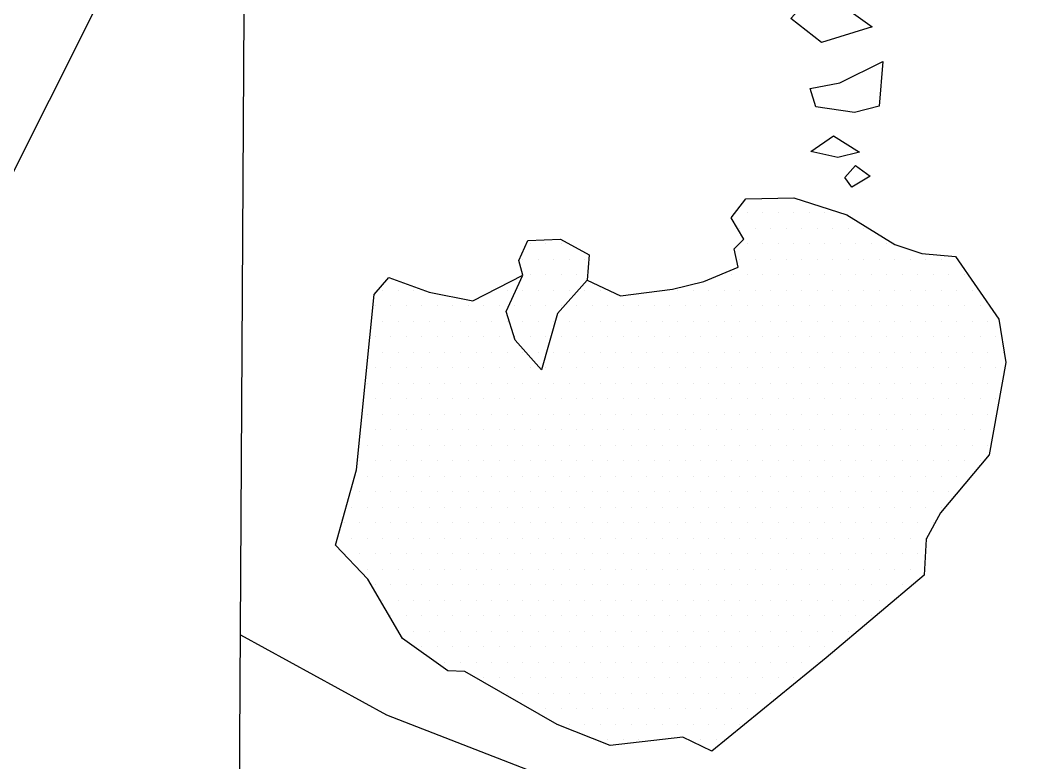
# Model space of a CAD drawing. Header units: metres. Extents: x -12.33 to -9.56, y -16.5 to -11.84.
# Drawn here: x -10.868 to -10.06, y -14.306 to -13.707 of the extents above; entities that cross this region are included whole.
import ezdxf

# ---------------------------------------------------------------- set-up
doc = ezdxf.new("R2010")
doc.units = ezdxf.units.M
doc.header["$LTSCALE"] = 25
doc.header["$MEASUREMENT"] = 0
doc.linetypes.add('STRICHPUNKTX2', pattern=[2, 1, -0.5, 0, -0.5])
doc.layers.get('0').update_dxf_attribs({"linetype": 'CONTINUOUS'})
for name, color, linetype in [('BEFUND', 1, 'CONTINUOUS'), ('GRABUNGSGRENZE', 3, 'STRICHPUNKTX2'), ('STEINE', 4, 'CONTINUOUS'), ('STEINESCHRAFF', 4, 'CONTINUOUS')]:
    doc.layers.add(name, color=color, linetype=linetype)

# ---------------------------------------------------------------- blocks, each defined once
blk = doc.blocks.new('*X13')
at = {"color": 0}
for p, q in [((-1028.125, -1386.25), (-1028.125, -1386.25)), ((-1026.875, -1386.25), (-1026.875, -1386.25)), ((-1025.625, -1386.25), (-1025.625, -1386.25)), ((-1024.375, -1386.25), (-1024.375, -1386.25)), ((-1023.125, -1386.25), (-1023.125, -1386.25)), ((-1021.875, -1386.25), (-1021.875, -1386.25)), ((-1020.625, -1386.25), (-1020.625, -1386.25)), ((-1028.75, -1387.5), (-1028.75, -1387.5)), ((-1027.5, -1387.5), (-1027.5, -1387.5)), ((-1026.25, -1387.5), (-1026.25, -1387.5)), ((-1025, -1387.5), (-1025, -1387.5)), ((-1023.75, -1387.5), (-1023.75, -1387.5)), ((-1022.5, -1387.5), (-1022.5, -1387.5)), ((-1021.25, -1387.5), (-1021.25, -1387.5)), ((-1020, -1387.5), (-1020, -1387.5)), ((-1018.75, -1387.5), (-1018.75, -1387.5)), ((-1045.625, -1388.75), (-1045.625, -1388.75)), ((-1044.375, -1388.75), (-1044.375, -1388.75)), ((-1043.125, -1388.75), (-1043.125, -1388.75)), ((-1028.125, -1388.75), (-1028.125, -1388.75)), ((-1026.875, -1388.75), (-1026.875, -1388.75)), ((-1025.625, -1388.75), (-1025.625, -1388.75)), ((-1024.375, -1388.75), (-1024.375, -1388.75)), ((-1023.125, -1388.75), (-1023.125, -1388.75)), ((-1021.875, -1388.75), (-1021.875, -1388.75)), ((-1020.625, -1388.75), (-1020.625, -1388.75)), ((-1019.375, -1388.75), (-1019.375, -1388.75)), ((-1018.125, -1388.75), (-1018.125, -1388.75)), ((-1016.875, -1388.75), (-1016.875, -1388.75)), ((-1046.25, -1390), (-1046.25, -1390)), ((-1045, -1390), (-1045, -1390)), ((-1043.75, -1390), (-1043.75, -1390)), ((-1042.5, -1390), (-1042.5, -1390)), ((-1041.25, -1390), (-1041.25, -1390)), ((-1028.75, -1390), (-1028.75, -1390)), ((-1027.5, -1390), (-1027.5, -1390)), ((-1026.25, -1390), (-1026.25, -1390)), ((-1025, -1390), (-1025, -1390)), ((-1023.75, -1390), (-1023.75, -1390)), ((-1022.5, -1390), (-1022.5, -1390)), ((-1021.25, -1390), (-1021.25, -1390)), ((-1020, -1390), (-1020, -1390)), ((-1018.75, -1390), (-1018.75, -1390)), ((-1017.5, -1390), (-1017.5, -1390)), ((-1016.25, -1390), (-1016.25, -1390)), ((-1015, -1390), (-1015, -1390)), ((-1013.75, -1390), (-1013.75, -1390)), ((-1012.5, -1390), (-1012.5, -1390)), ((-1011.25, -1390), (-1011.25, -1390)), ((-1045.625, -1391.25), (-1045.625, -1391.25)), ((-1044.375, -1391.25), (-1044.375, -1391.25)), ((-1043.125, -1391.25), (-1043.125, -1391.25)), ((-1041.875, -1391.25), (-1041.875, -1391.25)), ((-1029.375, -1391.25), (-1029.375, -1391.25)), ((-1028.125, -1391.25), (-1028.125, -1391.25)), ((-1026.875, -1391.25), (-1026.875, -1391.25)), ((-1025.625, -1391.25), (-1025.625, -1391.25)), ((-1024.375, -1391.25), (-1024.375, -1391.25)), ((-1023.125, -1391.25), (-1023.125, -1391.25)), ((-1021.875, -1391.25), (-1021.875, -1391.25)), ((-1020.625, -1391.25), (-1020.625, -1391.25)), ((-1019.375, -1391.25), (-1019.375, -1391.25)), ((-1018.125, -1391.25), (-1018.125, -1391.25)), ((-1016.875, -1391.25), (-1016.875, -1391.25)), ((-1015.625, -1391.25), (-1015.625, -1391.25)), ((-1014.375, -1391.25), (-1014.375, -1391.25)), ((-1013.125, -1391.25), (-1013.125, -1391.25)), ((-1011.875, -1391.25), (-1011.875, -1391.25)), ((-1010.625, -1391.25), (-1010.625, -1391.25)), ((-1057.5, -1392.5), (-1057.5, -1392.5)), ((-1056.25, -1392.5), (-1056.25, -1392.5)), ((-1055, -1392.5), (-1055, -1392.5)), ((-1047.5, -1392.5), (-1047.5, -1392.5)), ((-1046.25, -1392.5), (-1046.25, -1392.5)), ((-1045, -1392.5), (-1045, -1392.5)), ((-1043.75, -1392.5), (-1043.75, -1392.5)), ((-1042.5, -1392.5), (-1042.5, -1392.5)), ((-1041.25, -1392.5), (-1041.25, -1392.5)), ((-1040, -1392.5), (-1040, -1392.5)), ((-1033.75, -1392.5), (-1033.75, -1392.5)), ((-1032.5, -1392.5), (-1032.5, -1392.5)), ((-1031.25, -1392.5), (-1031.25, -1392.5)), ((-1030, -1392.5), (-1030, -1392.5)), ((-1028.75, -1392.5), (-1028.75, -1392.5)), ((-1027.5, -1392.5), (-1027.5, -1392.5)), ((-1026.25, -1392.5), (-1026.25, -1392.5)), ((-1025, -1392.5), (-1025, -1392.5)), ((-1023.75, -1392.5), (-1023.75, -1392.5)), ((-1022.5, -1392.5), (-1022.5, -1392.5)), ((-1021.25, -1392.5), (-1021.25, -1392.5)), ((-1020, -1392.5), (-1020, -1392.5)), ((-1018.75, -1392.5), (-1018.75, -1392.5)), ((-1017.5, -1392.5), (-1017.5, -1392.5)), ((-1016.25, -1392.5), (-1016.25, -1392.5)), ((-1015, -1392.5), (-1015, -1392.5)), ((-1013.75, -1392.5), (-1013.75, -1392.5)), ((-1012.5, -1392.5), (-1012.5, -1392.5)), ((-1011.25, -1392.5), (-1011.25, -1392.5)), ((-1010, -1392.5), (-1010, -1392.5)), ((-1058.125, -1393.75), (-1058.125, -1393.75)), ((-1056.875, -1393.75), (-1056.875, -1393.75)), ((-1055.625, -1393.75), (-1055.625, -1393.75)), ((-1054.375, -1393.75), (-1054.375, -1393.75)), ((-1053.125, -1393.75), (-1053.125, -1393.75)), ((-1051.875, -1393.75), (-1051.875, -1393.75)), ((-1050.625, -1393.75), (-1050.625, -1393.75)), ((-1049.375, -1393.75), (-1049.375, -1393.75)), ((-1048.125, -1393.75), (-1048.125, -1393.75)), ((-1046.875, -1393.75), (-1046.875, -1393.75)), ((-1045.625, -1393.75), (-1045.625, -1393.75)), ((-1044.375, -1393.75), (-1044.375, -1393.75)), ((-1043.125, -1393.75), (-1043.125, -1393.75)), ((-1041.875, -1393.75), (-1041.875, -1393.75)), ((-1040.625, -1393.75), (-1040.625, -1393.75)), ((-1039.375, -1393.75), (-1039.375, -1393.75)), ((-1038.125, -1393.75), (-1038.125, -1393.75)), ((-1036.875, -1393.75), (-1036.875, -1393.75)), ((-1035.625, -1393.75), (-1035.625, -1393.75)), ((-1034.375, -1393.75), (-1034.375, -1393.75)), ((-1033.125, -1393.75), (-1033.125, -1393.75)), ((-1031.875, -1393.75), (-1031.875, -1393.75)), ((-1030.625, -1393.75), (-1030.625, -1393.75)), ((-1029.375, -1393.75), (-1029.375, -1393.75)), ((-1028.125, -1393.75), (-1028.125, -1393.75)), ((-1026.875, -1393.75), (-1026.875, -1393.75)), ((-1025.625, -1393.75), (-1025.625, -1393.75)), ((-1024.375, -1393.75), (-1024.375, -1393.75)), ((-1023.125, -1393.75), (-1023.125, -1393.75)), ((-1021.875, -1393.75), (-1021.875, -1393.75)), ((-1020.625, -1393.75), (-1020.625, -1393.75)), ((-1019.375, -1393.75), (-1019.375, -1393.75)), ((-1018.125, -1393.75), (-1018.125, -1393.75)), ((-1016.875, -1393.75), (-1016.875, -1393.75)), ((-1015.625, -1393.75), (-1015.625, -1393.75)), ((-1014.375, -1393.75), (-1014.375, -1393.75)), ((-1013.125, -1393.75), (-1013.125, -1393.75)), ((-1011.875, -1393.75), (-1011.875, -1393.75)), ((-1010.625, -1393.75), (-1010.625, -1393.75)), ((-1009.375, -1393.75), (-1009.375, -1393.75)), ((-1057.5, -1395), (-1057.5, -1395)), ((-1056.25, -1395), (-1056.25, -1395)), ((-1055, -1395), (-1055, -1395)), ((-1053.75, -1395), (-1053.75, -1395)), ((-1052.5, -1395), (-1052.5, -1395)), ((-1051.25, -1395), (-1051.25, -1395)), ((-1050, -1395), (-1050, -1395)), ((-1048.75, -1395), (-1048.75, -1395)), ((-1047.5, -1395), (-1047.5, -1395)), ((-1046.25, -1395), (-1046.25, -1395)), ((-1045, -1395), (-1045, -1395)), ((-1043.75, -1395), (-1043.75, -1395)), ((-1042.5, -1395), (-1042.5, -1395)), ((-1041.25, -1395), (-1041.25, -1395)), ((-1040, -1395), (-1040, -1395)), ((-1038.75, -1395), (-1038.75, -1395)), ((-1037.5, -1395), (-1037.5, -1395)), ((-1036.25, -1395), (-1036.25, -1395)), ((-1035, -1395), (-1035, -1395)), ((-1033.75, -1395), (-1033.75, -1395)), ((-1032.5, -1395), (-1032.5, -1395)), ((-1031.25, -1395), (-1031.25, -1395)), ((-1030, -1395), (-1030, -1395)), ((-1028.75, -1395), (-1028.75, -1395)), ((-1027.5, -1395), (-1027.5, -1395)), ((-1026.25, -1395), (-1026.25, -1395)), ((-1025, -1395), (-1025, -1395)), ((-1023.75, -1395), (-1023.75, -1395)), ((-1022.5, -1395), (-1022.5, -1395)), ((-1021.25, -1395), (-1021.25, -1395)), ((-1020, -1395), (-1020, -1395)), ((-1018.75, -1395), (-1018.75, -1395)), ((-1017.5, -1395), (-1017.5, -1395)), ((-1016.25, -1395), (-1016.25, -1395)), ((-1015, -1395), (-1015, -1395)), ((-1013.75, -1395), (-1013.75, -1395)), ((-1012.5, -1395), (-1012.5, -1395)), ((-1011.25, -1395), (-1011.25, -1395)), ((-1010, -1395), (-1010, -1395)), ((-1008.75, -1395), (-1008.75, -1395)), ((-1058.125, -1396.25), (-1058.125, -1396.25)), ((-1056.875, -1396.25), (-1056.875, -1396.25)), ((-1055.625, -1396.25), (-1055.625, -1396.25)), ((-1054.375, -1396.25), (-1054.375, -1396.25)), ((-1053.125, -1396.25), (-1053.125, -1396.25)), ((-1051.875, -1396.25), (-1051.875, -1396.25)), ((-1050.625, -1396.25), (-1050.625, -1396.25)), ((-1049.375, -1396.25), (-1049.375, -1396.25)), ((-1048.125, -1396.25), (-1048.125, -1396.25)), ((-1046.875, -1396.25), (-1046.875, -1396.25)), ((-1045.625, -1396.25), (-1045.625, -1396.25)), ((-1044.375, -1396.25), (-1044.375, -1396.25)), ((-1043.125, -1396.25), (-1043.125, -1396.25)), ((-1041.875, -1396.25), (-1041.875, -1396.25)), ((-1040.625, -1396.25), (-1040.625, -1396.25)), ((-1039.375, -1396.25), (-1039.375, -1396.25)), ((-1038.125, -1396.25), (-1038.125, -1396.25)), ((-1036.875, -1396.25), (-1036.875, -1396.25)), ((-1035.625, -1396.25), (-1035.625, -1396.25)), ((-1034.375, -1396.25), (-1034.375, -1396.25)), ((-1033.125, -1396.25), (-1033.125, -1396.25)), ((-1031.875, -1396.25), (-1031.875, -1396.25)), ((-1030.625, -1396.25), (-1030.625, -1396.25)), ((-1029.375, -1396.25), (-1029.375, -1396.25)), ((-1028.125, -1396.25), (-1028.125, -1396.25)), ((-1026.875, -1396.25), (-1026.875, -1396.25)), ((-1025.625, -1396.25), (-1025.625, -1396.25)), ((-1024.375, -1396.25), (-1024.375, -1396.25)), ((-1023.125, -1396.25), (-1023.125, -1396.25)), ((-1021.875, -1396.25), (-1021.875, -1396.25)), ((-1020.625, -1396.25), (-1020.625, -1396.25)), ((-1019.375, -1396.25), (-1019.375, -1396.25)), ((-1018.125, -1396.25), (-1018.125, -1396.25)), ((-1016.875, -1396.25), (-1016.875, -1396.25)), ((-1015.625, -1396.25), (-1015.625, -1396.25)), ((-1014.375, -1396.25), (-1014.375, -1396.25)), ((-1013.125, -1396.25), (-1013.125, -1396.25)), ((-1011.875, -1396.25), (-1011.875, -1396.25)), ((-1010.625, -1396.25), (-1010.625, -1396.25)), ((-1009.375, -1396.25), (-1009.375, -1396.25)), ((-1008.125, -1396.25), (-1008.125, -1396.25)), ((-1057.5, -1397.5), (-1057.5, -1397.5)), ((-1056.25, -1397.5), (-1056.25, -1397.5)), ((-1055, -1397.5), (-1055, -1397.5)), ((-1053.75, -1397.5), (-1053.75, -1397.5)), ((-1052.5, -1397.5), (-1052.5, -1397.5)), ((-1051.25, -1397.5), (-1051.25, -1397.5)), ((-1050, -1397.5), (-1050, -1397.5)), ((-1048.75, -1397.5), (-1048.75, -1397.5)), ((-1047.5, -1397.5), (-1047.5, -1397.5)), ((-1046.25, -1397.5), (-1046.25, -1397.5)), ((-1045, -1397.5), (-1045, -1397.5)), ((-1043.75, -1397.5), (-1043.75, -1397.5)), ((-1042.5, -1397.5), (-1042.5, -1397.5)), ((-1041.25, -1397.5), (-1041.25, -1397.5)), ((-1040, -1397.5), (-1040, -1397.5)), ((-1038.75, -1397.5), (-1038.75, -1397.5)), ((-1037.5, -1397.5), (-1037.5, -1397.5)), ((-1036.25, -1397.5), (-1036.25, -1397.5)), ((-1035, -1397.5), (-1035, -1397.5)), ((-1033.75, -1397.5), (-1033.75, -1397.5)), ((-1032.5, -1397.5), (-1032.5, -1397.5)), ((-1031.25, -1397.5), (-1031.25, -1397.5)), ((-1030, -1397.5), (-1030, -1397.5)), ((-1028.75, -1397.5), (-1028.75, -1397.5)), ((-1027.5, -1397.5), (-1027.5, -1397.5)), ((-1026.25, -1397.5), (-1026.25, -1397.5)), ((-1025, -1397.5), (-1025, -1397.5)), ((-1023.75, -1397.5), (-1023.75, -1397.5)), ((-1022.5, -1397.5), (-1022.5, -1397.5)), ((-1021.25, -1397.5), (-1021.25, -1397.5)), ((-1020, -1397.5), (-1020, -1397.5)), ((-1018.75, -1397.5), (-1018.75, -1397.5)), ((-1017.5, -1397.5), (-1017.5, -1397.5)), ((-1016.25, -1397.5), (-1016.25, -1397.5)), ((-1015, -1397.5), (-1015, -1397.5)), ((-1013.75, -1397.5), (-1013.75, -1397.5)), ((-1012.5, -1397.5), (-1012.5, -1397.5)), ((-1011.25, -1397.5), (-1011.25, -1397.5)), ((-1010, -1397.5), (-1010, -1397.5)), ((-1008.75, -1397.5), (-1008.75, -1397.5)), ((-1007.5, -1397.5), (-1007.5, -1397.5)), ((-1058.125, -1398.75), (-1058.125, -1398.75)), ((-1056.875, -1398.75), (-1056.875, -1398.75)), ((-1055.625, -1398.75), (-1055.625, -1398.75)), ((-1054.375, -1398.75), (-1054.375, -1398.75)), ((-1053.125, -1398.75), (-1053.125, -1398.75)), ((-1051.875, -1398.75), (-1051.875, -1398.75)), ((-1050.625, -1398.75), (-1050.625, -1398.75)), ((-1049.375, -1398.75), (-1049.375, -1398.75)), ((-1048.125, -1398.75), (-1048.125, -1398.75)), ((-1046.875, -1398.75), (-1046.875, -1398.75)), ((-1045.625, -1398.75), (-1045.625, -1398.75)), ((-1044.375, -1398.75), (-1044.375, -1398.75)), ((-1043.125, -1398.75), (-1043.125, -1398.75)), ((-1041.875, -1398.75), (-1041.875, -1398.75)), ((-1040.625, -1398.75), (-1040.625, -1398.75)), ((-1039.375, -1398.75), (-1039.375, -1398.75)), ((-1038.125, -1398.75), (-1038.125, -1398.75)), ((-1036.875, -1398.75), (-1036.875, -1398.75)), ((-1035.625, -1398.75), (-1035.625, -1398.75)), ((-1034.375, -1398.75), (-1034.375, -1398.75)), ((-1033.125, -1398.75), (-1033.125, -1398.75)), ((-1031.875, -1398.75), (-1031.875, -1398.75)), ((-1030.625, -1398.75), (-1030.625, -1398.75)), ((-1029.375, -1398.75), (-1029.375, -1398.75)), ((-1028.125, -1398.75), (-1028.125, -1398.75)), ((-1026.875, -1398.75), (-1026.875, -1398.75)), ((-1025.625, -1398.75), (-1025.625, -1398.75)), ((-1024.375, -1398.75), (-1024.375, -1398.75)), ((-1023.125, -1398.75), (-1023.125, -1398.75)), ((-1021.875, -1398.75), (-1021.875, -1398.75)), ((-1020.625, -1398.75), (-1020.625, -1398.75)), ((-1019.375, -1398.75), (-1019.375, -1398.75)), ((-1018.125, -1398.75), (-1018.125, -1398.75)), ((-1016.875, -1398.75), (-1016.875, -1398.75)), ((-1015.625, -1398.75), (-1015.625, -1398.75)), ((-1014.375, -1398.75), (-1014.375, -1398.75)), ((-1013.125, -1398.75), (-1013.125, -1398.75)), ((-1011.875, -1398.75), (-1011.875, -1398.75)), ((-1010.625, -1398.75), (-1010.625, -1398.75)), ((-1009.375, -1398.75), (-1009.375, -1398.75)), ((-1008.125, -1398.75), (-1008.125, -1398.75)), ((-1058.75, -1400), (-1058.75, -1400)), ((-1057.5, -1400), (-1057.5, -1400)), ((-1056.25, -1400), (-1056.25, -1400)), ((-1055, -1400), (-1055, -1400)), ((-1053.75, -1400), (-1053.75, -1400)), ((-1052.5, -1400), (-1052.5, -1400)), ((-1051.25, -1400), (-1051.25, -1400)), ((-1050, -1400), (-1050, -1400)), ((-1048.75, -1400), (-1048.75, -1400)), ((-1047.5, -1400), (-1047.5, -1400)), ((-1046.25, -1400), (-1046.25, -1400)), ((-1045, -1400), (-1045, -1400)), ((-1043.75, -1400), (-1043.75, -1400)), ((-1042.5, -1400), (-1042.5, -1400)), ((-1041.25, -1400), (-1041.25, -1400)), ((-1040, -1400), (-1040, -1400)), ((-1038.75, -1400), (-1038.75, -1400)), ((-1037.5, -1400), (-1037.5, -1400)), ((-1036.25, -1400), (-1036.25, -1400)), ((-1035, -1400), (-1035, -1400)), ((-1033.75, -1400), (-1033.75, -1400)), ((-1032.5, -1400), (-1032.5, -1400)), ((-1031.25, -1400), (-1031.25, -1400)), ((-1030, -1400), (-1030, -1400)), ((-1028.75, -1400), (-1028.75, -1400)), ((-1027.5, -1400), (-1027.5, -1400)), ((-1026.25, -1400), (-1026.25, -1400)), ((-1025, -1400), (-1025, -1400)), ((-1023.75, -1400), (-1023.75, -1400)), ((-1022.5, -1400), (-1022.5, -1400)), ((-1021.25, -1400), (-1021.25, -1400)), ((-1020, -1400), (-1020, -1400)), ((-1018.75, -1400), (-1018.75, -1400)), ((-1017.5, -1400), (-1017.5, -1400)), ((-1016.25, -1400), (-1016.25, -1400)), ((-1015, -1400), (-1015, -1400)), ((-1013.75, -1400), (-1013.75, -1400)), ((-1012.5, -1400), (-1012.5, -1400)), ((-1011.25, -1400), (-1011.25, -1400)), ((-1010, -1400), (-1010, -1400)), ((-1008.75, -1400), (-1008.75, -1400)), ((-1058.125, -1401.25), (-1058.125, -1401.25)), ((-1056.875, -1401.25), (-1056.875, -1401.25)), ((-1055.625, -1401.25), (-1055.625, -1401.25)), ((-1054.375, -1401.25), (-1054.375, -1401.25)), ((-1053.125, -1401.25), (-1053.125, -1401.25)), ((-1051.875, -1401.25), (-1051.875, -1401.25)), ((-1050.625, -1401.25), (-1050.625, -1401.25)), ((-1049.375, -1401.25), (-1049.375, -1401.25)), ((-1048.125, -1401.25), (-1048.125, -1401.25)), ((-1046.875, -1401.25), (-1046.875, -1401.25)), ((-1045.625, -1401.25), (-1045.625, -1401.25)), ((-1044.375, -1401.25), (-1044.375, -1401.25)), ((-1043.125, -1401.25), (-1043.125, -1401.25)), ((-1041.875, -1401.25), (-1041.875, -1401.25)), ((-1040.625, -1401.25), (-1040.625, -1401.25)), ((-1039.375, -1401.25), (-1039.375, -1401.25)), ((-1038.125, -1401.25), (-1038.125, -1401.25)), ((-1036.875, -1401.25), (-1036.875, -1401.25)), ((-1035.625, -1401.25), (-1035.625, -1401.25)), ((-1034.375, -1401.25), (-1034.375, -1401.25)), ((-1033.125, -1401.25), (-1033.125, -1401.25)), ((-1031.875, -1401.25), (-1031.875, -1401.25)), ((-1030.625, -1401.25), (-1030.625, -1401.25)), ((-1029.375, -1401.25), (-1029.375, -1401.25)), ((-1028.125, -1401.25), (-1028.125, -1401.25)), ((-1026.875, -1401.25), (-1026.875, -1401.25)), ((-1025.625, -1401.25), (-1025.625, -1401.25)), ((-1024.375, -1401.25), (-1024.375, -1401.25)), ((-1023.125, -1401.25), (-1023.125, -1401.25)), ((-1021.875, -1401.25), (-1021.875, -1401.25)), ((-1020.625, -1401.25), (-1020.625, -1401.25)), ((-1019.375, -1401.25), (-1019.375, -1401.25)), ((-1018.125, -1401.25), (-1018.125, -1401.25)), ((-1016.875, -1401.25), (-1016.875, -1401.25)), ((-1015.625, -1401.25), (-1015.625, -1401.25)), ((-1014.375, -1401.25), (-1014.375, -1401.25)), ((-1013.125, -1401.25), (-1013.125, -1401.25)), ((-1011.875, -1401.25), (-1011.875, -1401.25)), ((-1010.625, -1401.25), (-1010.625, -1401.25)), ((-1009.375, -1401.25), (-1009.375, -1401.25)), ((-1008.125, -1401.25), (-1008.125, -1401.25)), ((-1058.75, -1402.5), (-1058.75, -1402.5)), ((-1057.5, -1402.5), (-1057.5, -1402.5)), ((-1056.25, -1402.5), (-1056.25, -1402.5)), ((-1055, -1402.5), (-1055, -1402.5)), ((-1053.75, -1402.5), (-1053.75, -1402.5)), ((-1052.5, -1402.5), (-1052.5, -1402.5)), ((-1051.25, -1402.5), (-1051.25, -1402.5)), ((-1050, -1402.5), (-1050, -1402.5)), ((-1048.75, -1402.5), (-1048.75, -1402.5)), ((-1047.5, -1402.5), (-1047.5, -1402.5)), ((-1046.25, -1402.5), (-1046.25, -1402.5)), ((-1045, -1402.5), (-1045, -1402.5)), ((-1043.75, -1402.5), (-1043.75, -1402.5)), ((-1042.5, -1402.5), (-1042.5, -1402.5)), ((-1041.25, -1402.5), (-1041.25, -1402.5)), ((-1040, -1402.5), (-1040, -1402.5)), ((-1038.75, -1402.5), (-1038.75, -1402.5)), ((-1037.5, -1402.5), (-1037.5, -1402.5)), ((-1036.25, -1402.5), (-1036.25, -1402.5)), ((-1035, -1402.5), (-1035, -1402.5)), ((-1033.75, -1402.5), (-1033.75, -1402.5)), ((-1032.5, -1402.5), (-1032.5, -1402.5)), ((-1031.25, -1402.5), (-1031.25, -1402.5)), ((-1030, -1402.5), (-1030, -1402.5)), ((-1028.75, -1402.5), (-1028.75, -1402.5)), ((-1027.5, -1402.5), (-1027.5, -1402.5)), ((-1026.25, -1402.5), (-1026.25, -1402.5)), ((-1025, -1402.5), (-1025, -1402.5)), ((-1023.75, -1402.5), (-1023.75, -1402.5)), ((-1022.5, -1402.5), (-1022.5, -1402.5)), ((-1021.25, -1402.5), (-1021.25, -1402.5)), ((-1020, -1402.5), (-1020, -1402.5)), ((-1018.75, -1402.5), (-1018.75, -1402.5)), ((-1017.5, -1402.5), (-1017.5, -1402.5)), ((-1016.25, -1402.5), (-1016.25, -1402.5)), ((-1015, -1402.5), (-1015, -1402.5)), ((-1013.75, -1402.5), (-1013.75, -1402.5)), ((-1012.5, -1402.5), (-1012.5, -1402.5)), ((-1011.25, -1402.5), (-1011.25, -1402.5)), ((-1010, -1402.5), (-1010, -1402.5)), ((-1008.75, -1402.5), (-1008.75, -1402.5)), ((-1058.125, -1403.75), (-1058.125, -1403.75)), ((-1056.875, -1403.75), (-1056.875, -1403.75)), ((-1055.625, -1403.75), (-1055.625, -1403.75)), ((-1054.375, -1403.75), (-1054.375, -1403.75)), ((-1053.125, -1403.75), (-1053.125, -1403.75)), ((-1051.875, -1403.75), (-1051.875, -1403.75)), ((-1050.625, -1403.75), (-1050.625, -1403.75)), ((-1049.375, -1403.75), (-1049.375, -1403.75)), ((-1048.125, -1403.75), (-1048.125, -1403.75)), ((-1046.875, -1403.75), (-1046.875, -1403.75)), ((-1045.625, -1403.75), (-1045.625, -1403.75)), ((-1044.375, -1403.75), (-1044.375, -1403.75)), ((-1043.125, -1403.75), (-1043.125, -1403.75)), ((-1041.875, -1403.75), (-1041.875, -1403.75)), ((-1040.625, -1403.75), (-1040.625, -1403.75)), ((-1039.375, -1403.75), (-1039.375, -1403.75)), ((-1038.125, -1403.75), (-1038.125, -1403.75)), ((-1036.875, -1403.75), (-1036.875, -1403.75)), ((-1035.625, -1403.75), (-1035.625, -1403.75)), ((-1034.375, -1403.75), (-1034.375, -1403.75)), ((-1033.125, -1403.75), (-1033.125, -1403.75)), ((-1031.875, -1403.75), (-1031.875, -1403.75)), ((-1030.625, -1403.75), (-1030.625, -1403.75)), ((-1029.375, -1403.75), (-1029.375, -1403.75)), ((-1028.125, -1403.75), (-1028.125, -1403.75)), ((-1026.875, -1403.75), (-1026.875, -1403.75)), ((-1025.625, -1403.75), (-1025.625, -1403.75)), ((-1024.375, -1403.75), (-1024.375, -1403.75)), ((-1023.125, -1403.75), (-1023.125, -1403.75)), ((-1021.875, -1403.75), (-1021.875, -1403.75)), ((-1020.625, -1403.75), (-1020.625, -1403.75)), ((-1019.375, -1403.75), (-1019.375, -1403.75)), ((-1018.125, -1403.75), (-1018.125, -1403.75)), ((-1016.875, -1403.75), (-1016.875, -1403.75)), ((-1015.625, -1403.75), (-1015.625, -1403.75)), ((-1014.375, -1403.75), (-1014.375, -1403.75)), ((-1013.125, -1403.75), (-1013.125, -1403.75)), ((-1011.875, -1403.75), (-1011.875, -1403.75)), ((-1010.625, -1403.75), (-1010.625, -1403.75)), ((-1009.375, -1403.75), (-1009.375, -1403.75)), ((-1058.75, -1405), (-1058.75, -1405)), ((-1057.5, -1405), (-1057.5, -1405)), ((-1056.25, -1405), (-1056.25, -1405)), ((-1055, -1405), (-1055, -1405)), ((-1053.75, -1405), (-1053.75, -1405)), ((-1052.5, -1405), (-1052.5, -1405)), ((-1051.25, -1405), (-1051.25, -1405)), ((-1050, -1405), (-1050, -1405)), ((-1048.75, -1405), (-1048.75, -1405)), ((-1047.5, -1405), (-1047.5, -1405)), ((-1046.25, -1405), (-1046.25, -1405)), ((-1045, -1405), (-1045, -1405)), ((-1043.75, -1405), (-1043.75, -1405)), ((-1042.5, -1405), (-1042.5, -1405)), ((-1041.25, -1405), (-1041.25, -1405)), ((-1040, -1405), (-1040, -1405)), ((-1038.75, -1405), (-1038.75, -1405)), ((-1037.5, -1405), (-1037.5, -1405)), ((-1036.25, -1405), (-1036.25, -1405)), ((-1035, -1405), (-1035, -1405)), ((-1033.75, -1405), (-1033.75, -1405)), ((-1032.5, -1405), (-1032.5, -1405)), ((-1031.25, -1405), (-1031.25, -1405)), ((-1030, -1405), (-1030, -1405)), ((-1028.75, -1405), (-1028.75, -1405)), ((-1027.5, -1405), (-1027.5, -1405)), ((-1026.25, -1405), (-1026.25, -1405)), ((-1025, -1405), (-1025, -1405)), ((-1023.75, -1405), (-1023.75, -1405)), ((-1022.5, -1405), (-1022.5, -1405)), ((-1021.25, -1405), (-1021.25, -1405)), ((-1020, -1405), (-1020, -1405)), ((-1018.75, -1405), (-1018.75, -1405)), ((-1017.5, -1405), (-1017.5, -1405)), ((-1016.25, -1405), (-1016.25, -1405)), ((-1015, -1405), (-1015, -1405)), ((-1013.75, -1405), (-1013.75, -1405)), ((-1012.5, -1405), (-1012.5, -1405)), ((-1011.25, -1405), (-1011.25, -1405)), ((-1010, -1405), (-1010, -1405)), ((-1008.75, -1405), (-1008.75, -1405)), ((-1059.375, -1406.25), (-1059.375, -1406.25)), ((-1058.125, -1406.25), (-1058.125, -1406.25)), ((-1056.875, -1406.25), (-1056.875, -1406.25)), ((-1055.625, -1406.25), (-1055.625, -1406.25)), ((-1054.375, -1406.25), (-1054.375, -1406.25)), ((-1053.125, -1406.25), (-1053.125, -1406.25)), ((-1051.875, -1406.25), (-1051.875, -1406.25)), ((-1050.625, -1406.25), (-1050.625, -1406.25)), ((-1049.375, -1406.25), (-1049.375, -1406.25)), ((-1048.125, -1406.25), (-1048.125, -1406.25)), ((-1046.875, -1406.25), (-1046.875, -1406.25)), ((-1045.625, -1406.25), (-1045.625, -1406.25)), ((-1044.375, -1406.25), (-1044.375, -1406.25)), ((-1043.125, -1406.25), (-1043.125, -1406.25)), ((-1041.875, -1406.25), (-1041.875, -1406.25)), ((-1040.625, -1406.25), (-1040.625, -1406.25)), ((-1039.375, -1406.25), (-1039.375, -1406.25)), ((-1038.125, -1406.25), (-1038.125, -1406.25)), ((-1036.875, -1406.25), (-1036.875, -1406.25)), ((-1035.625, -1406.25), (-1035.625, -1406.25)), ((-1034.375, -1406.25), (-1034.375, -1406.25)), ((-1033.125, -1406.25), (-1033.125, -1406.25)), ((-1031.875, -1406.25), (-1031.875, -1406.25)), ((-1030.625, -1406.25), (-1030.625, -1406.25)), ((-1029.375, -1406.25), (-1029.375, -1406.25)), ((-1028.125, -1406.25), (-1028.125, -1406.25)), ((-1026.875, -1406.25), (-1026.875, -1406.25)), ((-1025.625, -1406.25), (-1025.625, -1406.25)), ((-1024.375, -1406.25), (-1024.375, -1406.25)), ((-1023.125, -1406.25), (-1023.125, -1406.25)), ((-1021.875, -1406.25), (-1021.875, -1406.25)), ((-1020.625, -1406.25), (-1020.625, -1406.25)), ((-1019.375, -1406.25), (-1019.375, -1406.25)), ((-1018.125, -1406.25), (-1018.125, -1406.25)), ((-1016.875, -1406.25), (-1016.875, -1406.25)), ((-1015.625, -1406.25), (-1015.625, -1406.25)), ((-1014.375, -1406.25), (-1014.375, -1406.25)), ((-1013.125, -1406.25), (-1013.125, -1406.25)), ((-1011.875, -1406.25), (-1011.875, -1406.25)), ((-1010.625, -1406.25), (-1010.625, -1406.25)), ((-1009.375, -1406.25), (-1009.375, -1406.25)), ((-1058.75, -1407.5), (-1058.75, -1407.5)), ((-1057.5, -1407.5), (-1057.5, -1407.5)), ((-1056.25, -1407.5), (-1056.25, -1407.5)), ((-1055, -1407.5), (-1055, -1407.5)), ((-1053.75, -1407.5), (-1053.75, -1407.5)), ((-1052.5, -1407.5), (-1052.5, -1407.5)), ((-1051.25, -1407.5), (-1051.25, -1407.5)), ((-1050, -1407.5), (-1050, -1407.5)), ((-1048.75, -1407.5), (-1048.75, -1407.5)), ((-1047.5, -1407.5), (-1047.5, -1407.5)), ((-1046.25, -1407.5), (-1046.25, -1407.5)), ((-1045, -1407.5), (-1045, -1407.5)), ((-1043.75, -1407.5), (-1043.75, -1407.5)), ((-1042.5, -1407.5), (-1042.5, -1407.5)), ((-1041.25, -1407.5), (-1041.25, -1407.5)), ((-1040, -1407.5), (-1040, -1407.5)), ((-1038.75, -1407.5), (-1038.75, -1407.5)), ((-1037.5, -1407.5), (-1037.5, -1407.5)), ((-1036.25, -1407.5), (-1036.25, -1407.5)), ((-1035, -1407.5), (-1035, -1407.5)), ((-1033.75, -1407.5), (-1033.75, -1407.5)), ((-1032.5, -1407.5), (-1032.5, -1407.5)), ((-1031.25, -1407.5), (-1031.25, -1407.5)), ((-1030, -1407.5), (-1030, -1407.5)), ((-1028.75, -1407.5), (-1028.75, -1407.5)), ((-1027.5, -1407.5), (-1027.5, -1407.5)), ((-1026.25, -1407.5), (-1026.25, -1407.5)), ((-1025, -1407.5), (-1025, -1407.5)), ((-1023.75, -1407.5), (-1023.75, -1407.5)), ((-1022.5, -1407.5), (-1022.5, -1407.5)), ((-1021.25, -1407.5), (-1021.25, -1407.5)), ((-1020, -1407.5), (-1020, -1407.5)), ((-1018.75, -1407.5), (-1018.75, -1407.5)), ((-1017.5, -1407.5), (-1017.5, -1407.5)), ((-1016.25, -1407.5), (-1016.25, -1407.5)), ((-1015, -1407.5), (-1015, -1407.5)), ((-1013.75, -1407.5), (-1013.75, -1407.5)), ((-1012.5, -1407.5), (-1012.5, -1407.5)), ((-1011.25, -1407.5), (-1011.25, -1407.5)), ((-1059.375, -1408.75), (-1059.375, -1408.75)), ((-1058.125, -1408.75), (-1058.125, -1408.75)), ((-1056.875, -1408.75), (-1056.875, -1408.75)), ((-1055.625, -1408.75), (-1055.625, -1408.75)), ((-1054.375, -1408.75), (-1054.375, -1408.75)), ((-1053.125, -1408.75), (-1053.125, -1408.75)), ((-1051.875, -1408.75), (-1051.875, -1408.75)), ((-1050.625, -1408.75), (-1050.625, -1408.75)), ((-1049.375, -1408.75), (-1049.375, -1408.75)), ((-1048.125, -1408.75), (-1048.125, -1408.75)), ((-1046.875, -1408.75), (-1046.875, -1408.75)), ((-1045.625, -1408.75), (-1045.625, -1408.75)), ((-1044.375, -1408.75), (-1044.375, -1408.75)), ((-1043.125, -1408.75), (-1043.125, -1408.75)), ((-1041.875, -1408.75), (-1041.875, -1408.75)), ((-1040.625, -1408.75), (-1040.625, -1408.75)), ((-1039.375, -1408.75), (-1039.375, -1408.75)), ((-1038.125, -1408.75), (-1038.125, -1408.75)), ((-1036.875, -1408.75), (-1036.875, -1408.75)), ((-1035.625, -1408.75), (-1035.625, -1408.75)), ((-1034.375, -1408.75), (-1034.375, -1408.75)), ((-1033.125, -1408.75), (-1033.125, -1408.75)), ((-1031.875, -1408.75), (-1031.875, -1408.75)), ((-1030.625, -1408.75), (-1030.625, -1408.75)), ((-1029.375, -1408.75), (-1029.375, -1408.75)), ((-1028.125, -1408.75), (-1028.125, -1408.75)), ((-1026.875, -1408.75), (-1026.875, -1408.75)), ((-1025.625, -1408.75), (-1025.625, -1408.75)), ((-1024.375, -1408.75), (-1024.375, -1408.75)), ((-1023.125, -1408.75), (-1023.125, -1408.75)), ((-1021.875, -1408.75), (-1021.875, -1408.75)), ((-1020.625, -1408.75), (-1020.625, -1408.75)), ((-1019.375, -1408.75), (-1019.375, -1408.75)), ((-1018.125, -1408.75), (-1018.125, -1408.75)), ((-1016.875, -1408.75), (-1016.875, -1408.75)), ((-1015.625, -1408.75), (-1015.625, -1408.75)), ((-1014.375, -1408.75), (-1014.375, -1408.75)), ((-1013.125, -1408.75), (-1013.125, -1408.75)), ((-1011.875, -1408.75), (-1011.875, -1408.75)), ((-1060, -1410), (-1060, -1410)), ((-1058.75, -1410), (-1058.75, -1410)), ((-1057.5, -1410), (-1057.5, -1410)), ((-1056.25, -1410), (-1056.25, -1410)), ((-1055, -1410), (-1055, -1410)), ((-1053.75, -1410), (-1053.75, -1410)), ((-1052.5, -1410), (-1052.5, -1410)), ((-1051.25, -1410), (-1051.25, -1410)), ((-1050, -1410), (-1050, -1410)), ((-1048.75, -1410), (-1048.75, -1410)), ((-1047.5, -1410), (-1047.5, -1410)), ((-1046.25, -1410), (-1046.25, -1410)), ((-1045, -1410), (-1045, -1410)), ((-1043.75, -1410), (-1043.75, -1410)), ((-1042.5, -1410), (-1042.5, -1410)), ((-1041.25, -1410), (-1041.25, -1410)), ((-1040, -1410), (-1040, -1410)), ((-1038.75, -1410), (-1038.75, -1410)), ((-1037.5, -1410), (-1037.5, -1410)), ((-1036.25, -1410), (-1036.25, -1410)), ((-1035, -1410), (-1035, -1410)), ((-1033.75, -1410), (-1033.75, -1410)), ((-1032.5, -1410), (-1032.5, -1410)), ((-1031.25, -1410), (-1031.25, -1410)), ((-1030, -1410), (-1030, -1410)), ((-1028.75, -1410), (-1028.75, -1410)), ((-1027.5, -1410), (-1027.5, -1410)), ((-1026.25, -1410), (-1026.25, -1410)), ((-1025, -1410), (-1025, -1410)), ((-1023.75, -1410), (-1023.75, -1410)), ((-1022.5, -1410), (-1022.5, -1410)), ((-1021.25, -1410), (-1021.25, -1410)), ((-1020, -1410), (-1020, -1410)), ((-1018.75, -1410), (-1018.75, -1410)), ((-1017.5, -1410), (-1017.5, -1410)), ((-1016.25, -1410), (-1016.25, -1410)), ((-1015, -1410), (-1015, -1410)), ((-1013.75, -1410), (-1013.75, -1410)), ((-1012.5, -1410), (-1012.5, -1410)), ((-1060.625, -1411.25), (-1060.625, -1411.25)), ((-1059.375, -1411.25), (-1059.375, -1411.25)), ((-1058.125, -1411.25), (-1058.125, -1411.25)), ((-1056.875, -1411.25), (-1056.875, -1411.25)), ((-1055.625, -1411.25), (-1055.625, -1411.25)), ((-1054.375, -1411.25), (-1054.375, -1411.25)), ((-1053.125, -1411.25), (-1053.125, -1411.25)), ((-1051.875, -1411.25), (-1051.875, -1411.25)), ((-1050.625, -1411.25), (-1050.625, -1411.25)), ((-1049.375, -1411.25), (-1049.375, -1411.25)), ((-1048.125, -1411.25), (-1048.125, -1411.25)), ((-1046.875, -1411.25), (-1046.875, -1411.25)), ((-1045.625, -1411.25), (-1045.625, -1411.25)), ((-1044.375, -1411.25), (-1044.375, -1411.25)), ((-1043.125, -1411.25), (-1043.125, -1411.25)), ((-1041.875, -1411.25), (-1041.875, -1411.25)), ((-1040.625, -1411.25), (-1040.625, -1411.25)), ((-1039.375, -1411.25), (-1039.375, -1411.25)), ((-1038.125, -1411.25), (-1038.125, -1411.25)), ((-1036.875, -1411.25), (-1036.875, -1411.25)), ((-1035.625, -1411.25), (-1035.625, -1411.25)), ((-1034.375, -1411.25), (-1034.375, -1411.25)), ((-1033.125, -1411.25), (-1033.125, -1411.25)), ((-1031.875, -1411.25), (-1031.875, -1411.25)), ((-1030.625, -1411.25), (-1030.625, -1411.25)), ((-1029.375, -1411.25), (-1029.375, -1411.25)), ((-1028.125, -1411.25), (-1028.125, -1411.25)), ((-1026.875, -1411.25), (-1026.875, -1411.25)), ((-1025.625, -1411.25), (-1025.625, -1411.25)), ((-1024.375, -1411.25), (-1024.375, -1411.25)), ((-1023.125, -1411.25), (-1023.125, -1411.25)), ((-1021.875, -1411.25), (-1021.875, -1411.25)), ((-1020.625, -1411.25), (-1020.625, -1411.25)), ((-1019.375, -1411.25), (-1019.375, -1411.25)), ((-1018.125, -1411.25), (-1018.125, -1411.25)), ((-1016.875, -1411.25), (-1016.875, -1411.25)), ((-1015.625, -1411.25), (-1015.625, -1411.25)), ((-1014.375, -1411.25), (-1014.375, -1411.25)), ((-1013.125, -1411.25), (-1013.125, -1411.25)), ((-1060, -1412.5), (-1060, -1412.5)), ((-1058.75, -1412.5), (-1058.75, -1412.5)), ((-1057.5, -1412.5), (-1057.5, -1412.5)), ((-1056.25, -1412.5), (-1056.25, -1412.5)), ((-1055, -1412.5), (-1055, -1412.5)), ((-1053.75, -1412.5), (-1053.75, -1412.5)), ((-1052.5, -1412.5), (-1052.5, -1412.5)), ((-1051.25, -1412.5), (-1051.25, -1412.5)), ((-1050, -1412.5), (-1050, -1412.5)), ((-1048.75, -1412.5), (-1048.75, -1412.5)), ((-1047.5, -1412.5), (-1047.5, -1412.5)), ((-1046.25, -1412.5), (-1046.25, -1412.5)), ((-1045, -1412.5), (-1045, -1412.5)), ((-1043.75, -1412.5), (-1043.75, -1412.5)), ((-1042.5, -1412.5), (-1042.5, -1412.5)), ((-1041.25, -1412.5), (-1041.25, -1412.5)), ((-1040, -1412.5), (-1040, -1412.5)), ((-1038.75, -1412.5), (-1038.75, -1412.5)), ((-1037.5, -1412.5), (-1037.5, -1412.5)), ((-1036.25, -1412.5), (-1036.25, -1412.5)), ((-1035, -1412.5), (-1035, -1412.5)), ((-1033.75, -1412.5), (-1033.75, -1412.5)), ((-1032.5, -1412.5), (-1032.5, -1412.5)), ((-1031.25, -1412.5), (-1031.25, -1412.5)), ((-1030, -1412.5), (-1030, -1412.5)), ((-1028.75, -1412.5), (-1028.75, -1412.5)), ((-1027.5, -1412.5), (-1027.5, -1412.5)), ((-1026.25, -1412.5), (-1026.25, -1412.5)), ((-1025, -1412.5), (-1025, -1412.5)), ((-1023.75, -1412.5), (-1023.75, -1412.5)), ((-1022.5, -1412.5), (-1022.5, -1412.5)), ((-1021.25, -1412.5), (-1021.25, -1412.5)), ((-1020, -1412.5), (-1020, -1412.5)), ((-1018.75, -1412.5), (-1018.75, -1412.5)), ((-1017.5, -1412.5), (-1017.5, -1412.5)), ((-1016.25, -1412.5), (-1016.25, -1412.5)), ((-1015, -1412.5), (-1015, -1412.5)), ((-1013.75, -1412.5), (-1013.75, -1412.5)), ((-1060.625, -1413.75), (-1060.625, -1413.75)), ((-1059.375, -1413.75), (-1059.375, -1413.75)), ((-1058.125, -1413.75), (-1058.125, -1413.75)), ((-1056.875, -1413.75), (-1056.875, -1413.75)), ((-1055.625, -1413.75), (-1055.625, -1413.75)), ((-1054.375, -1413.75), (-1054.375, -1413.75)), ((-1053.125, -1413.75), (-1053.125, -1413.75)), ((-1051.875, -1413.75), (-1051.875, -1413.75)), ((-1050.625, -1413.75), (-1050.625, -1413.75)), ((-1049.375, -1413.75), (-1049.375, -1413.75)), ((-1048.125, -1413.75), (-1048.125, -1413.75)), ((-1046.875, -1413.75), (-1046.875, -1413.75)), ((-1045.625, -1413.75), (-1045.625, -1413.75)), ((-1044.375, -1413.75), (-1044.375, -1413.75)), ((-1043.125, -1413.75), (-1043.125, -1413.75)), ((-1041.875, -1413.75), (-1041.875, -1413.75)), ((-1040.625, -1413.75), (-1040.625, -1413.75)), ((-1039.375, -1413.75), (-1039.375, -1413.75)), ((-1038.125, -1413.75), (-1038.125, -1413.75)), ((-1036.875, -1413.75), (-1036.875, -1413.75)), ((-1035.625, -1413.75), (-1035.625, -1413.75)), ((-1034.375, -1413.75), (-1034.375, -1413.75)), ((-1033.125, -1413.75), (-1033.125, -1413.75)), ((-1031.875, -1413.75), (-1031.875, -1413.75)), ((-1030.625, -1413.75), (-1030.625, -1413.75)), ((-1029.375, -1413.75), (-1029.375, -1413.75)), ((-1028.125, -1413.75), (-1028.125, -1413.75)), ((-1026.875, -1413.75), (-1026.875, -1413.75)), ((-1025.625, -1413.75), (-1025.625, -1413.75)), ((-1024.375, -1413.75), (-1024.375, -1413.75)), ((-1023.125, -1413.75), (-1023.125, -1413.75)), ((-1021.875, -1413.75), (-1021.875, -1413.75)), ((-1020.625, -1413.75), (-1020.625, -1413.75)), ((-1019.375, -1413.75), (-1019.375, -1413.75)), ((-1018.125, -1413.75), (-1018.125, -1413.75)), ((-1016.875, -1413.75), (-1016.875, -1413.75)), ((-1015.625, -1413.75), (-1015.625, -1413.75)), ((-1014.375, -1413.75), (-1014.375, -1413.75)), ((-1058.75, -1415), (-1058.75, -1415)), ((-1057.5, -1415), (-1057.5, -1415)), ((-1056.25, -1415), (-1056.25, -1415)), ((-1055, -1415), (-1055, -1415)), ((-1053.75, -1415), (-1053.75, -1415)), ((-1052.5, -1415), (-1052.5, -1415)), ((-1051.25, -1415), (-1051.25, -1415)), ((-1050, -1415), (-1050, -1415)), ((-1048.75, -1415), (-1048.75, -1415)), ((-1047.5, -1415), (-1047.5, -1415)), ((-1046.25, -1415), (-1046.25, -1415)), ((-1045, -1415), (-1045, -1415)), ((-1043.75, -1415), (-1043.75, -1415)), ((-1042.5, -1415), (-1042.5, -1415)), ((-1041.25, -1415), (-1041.25, -1415)), ((-1040, -1415), (-1040, -1415)), ((-1038.75, -1415), (-1038.75, -1415)), ((-1037.5, -1415), (-1037.5, -1415)), ((-1036.25, -1415), (-1036.25, -1415)), ((-1035, -1415), (-1035, -1415)), ((-1033.75, -1415), (-1033.75, -1415)), ((-1032.5, -1415), (-1032.5, -1415)), ((-1031.25, -1415), (-1031.25, -1415)), ((-1030, -1415), (-1030, -1415)), ((-1028.75, -1415), (-1028.75, -1415)), ((-1027.5, -1415), (-1027.5, -1415)), ((-1026.25, -1415), (-1026.25, -1415)), ((-1025, -1415), (-1025, -1415)), ((-1023.75, -1415), (-1023.75, -1415)), ((-1022.5, -1415), (-1022.5, -1415)), ((-1021.25, -1415), (-1021.25, -1415)), ((-1020, -1415), (-1020, -1415)), ((-1018.75, -1415), (-1018.75, -1415)), ((-1017.5, -1415), (-1017.5, -1415)), ((-1016.25, -1415), (-1016.25, -1415)), ((-1015, -1415), (-1015, -1415)), ((-1058.125, -1416.25), (-1058.125, -1416.25)), ((-1056.875, -1416.25), (-1056.875, -1416.25)), ((-1055.625, -1416.25), (-1055.625, -1416.25)), ((-1054.375, -1416.25), (-1054.375, -1416.25)), ((-1053.125, -1416.25), (-1053.125, -1416.25)), ((-1051.875, -1416.25), (-1051.875, -1416.25)), ((-1050.625, -1416.25), (-1050.625, -1416.25)), ((-1049.375, -1416.25), (-1049.375, -1416.25)), ((-1048.125, -1416.25), (-1048.125, -1416.25)), ((-1046.875, -1416.25), (-1046.875, -1416.25)), ((-1045.625, -1416.25), (-1045.625, -1416.25)), ((-1044.375, -1416.25), (-1044.375, -1416.25)), ((-1043.125, -1416.25), (-1043.125, -1416.25)), ((-1041.875, -1416.25), (-1041.875, -1416.25)), ((-1040.625, -1416.25), (-1040.625, -1416.25)), ((-1039.375, -1416.25), (-1039.375, -1416.25)), ((-1038.125, -1416.25), (-1038.125, -1416.25)), ((-1036.875, -1416.25), (-1036.875, -1416.25)), ((-1035.625, -1416.25), (-1035.625, -1416.25)), ((-1034.375, -1416.25), (-1034.375, -1416.25)), ((-1033.125, -1416.25), (-1033.125, -1416.25)), ((-1031.875, -1416.25), (-1031.875, -1416.25)), ((-1030.625, -1416.25), (-1030.625, -1416.25)), ((-1029.375, -1416.25), (-1029.375, -1416.25)), ((-1028.125, -1416.25), (-1028.125, -1416.25)), ((-1026.875, -1416.25), (-1026.875, -1416.25)), ((-1025.625, -1416.25), (-1025.625, -1416.25)), ((-1024.375, -1416.25), (-1024.375, -1416.25)), ((-1023.125, -1416.25), (-1023.125, -1416.25)), ((-1021.875, -1416.25), (-1021.875, -1416.25)), ((-1020.625, -1416.25), (-1020.625, -1416.25)), ((-1019.375, -1416.25), (-1019.375, -1416.25)), ((-1018.125, -1416.25), (-1018.125, -1416.25)), ((-1016.875, -1416.25), (-1016.875, -1416.25)), ((-1015.625, -1416.25), (-1015.625, -1416.25)), ((-1057.5, -1417.5), (-1057.5, -1417.5)), ((-1056.25, -1417.5), (-1056.25, -1417.5)), ((-1055, -1417.5), (-1055, -1417.5)), ((-1053.75, -1417.5), (-1053.75, -1417.5)), ((-1052.5, -1417.5), (-1052.5, -1417.5)), ((-1051.25, -1417.5), (-1051.25, -1417.5)), ((-1050, -1417.5), (-1050, -1417.5)), ((-1048.75, -1417.5), (-1048.75, -1417.5)), ((-1047.5, -1417.5), (-1047.5, -1417.5)), ((-1046.25, -1417.5), (-1046.25, -1417.5)), ((-1045, -1417.5), (-1045, -1417.5)), ((-1043.75, -1417.5), (-1043.75, -1417.5)), ((-1042.5, -1417.5), (-1042.5, -1417.5)), ((-1041.25, -1417.5), (-1041.25, -1417.5)), ((-1040, -1417.5), (-1040, -1417.5)), ((-1038.75, -1417.5), (-1038.75, -1417.5)), ((-1037.5, -1417.5), (-1037.5, -1417.5)), ((-1036.25, -1417.5), (-1036.25, -1417.5)), ((-1035, -1417.5), (-1035, -1417.5)), ((-1033.75, -1417.5), (-1033.75, -1417.5)), ((-1032.5, -1417.5), (-1032.5, -1417.5)), ((-1031.25, -1417.5), (-1031.25, -1417.5)), ((-1030, -1417.5), (-1030, -1417.5)), ((-1028.75, -1417.5), (-1028.75, -1417.5)), ((-1027.5, -1417.5), (-1027.5, -1417.5)), ((-1026.25, -1417.5), (-1026.25, -1417.5)), ((-1025, -1417.5), (-1025, -1417.5)), ((-1023.75, -1417.5), (-1023.75, -1417.5)), ((-1022.5, -1417.5), (-1022.5, -1417.5)), ((-1021.25, -1417.5), (-1021.25, -1417.5)), ((-1020, -1417.5), (-1020, -1417.5)), ((-1018.75, -1417.5), (-1018.75, -1417.5)), ((-1017.5, -1417.5), (-1017.5, -1417.5)), ((-1056.875, -1418.75), (-1056.875, -1418.75)), ((-1055.625, -1418.75), (-1055.625, -1418.75)), ((-1054.375, -1418.75), (-1054.375, -1418.75)), ((-1053.125, -1418.75), (-1053.125, -1418.75)), ((-1051.875, -1418.75), (-1051.875, -1418.75)), ((-1050.625, -1418.75), (-1050.625, -1418.75)), ((-1049.375, -1418.75), (-1049.375, -1418.75)), ((-1048.125, -1418.75), (-1048.125, -1418.75)), ((-1046.875, -1418.75), (-1046.875, -1418.75)), ((-1045.625, -1418.75), (-1045.625, -1418.75)), ((-1044.375, -1418.75), (-1044.375, -1418.75)), ((-1043.125, -1418.75), (-1043.125, -1418.75)), ((-1041.875, -1418.75), (-1041.875, -1418.75)), ((-1040.625, -1418.75), (-1040.625, -1418.75)), ((-1039.375, -1418.75), (-1039.375, -1418.75)), ((-1038.125, -1418.75), (-1038.125, -1418.75)), ((-1036.875, -1418.75), (-1036.875, -1418.75)), ((-1035.625, -1418.75), (-1035.625, -1418.75)), ((-1034.375, -1418.75), (-1034.375, -1418.75)), ((-1033.125, -1418.75), (-1033.125, -1418.75)), ((-1031.875, -1418.75), (-1031.875, -1418.75)), ((-1030.625, -1418.75), (-1030.625, -1418.75)), ((-1029.375, -1418.75), (-1029.375, -1418.75)), ((-1028.125, -1418.75), (-1028.125, -1418.75)), ((-1026.875, -1418.75), (-1026.875, -1418.75)), ((-1025.625, -1418.75), (-1025.625, -1418.75)), ((-1024.375, -1418.75), (-1024.375, -1418.75)), ((-1023.125, -1418.75), (-1023.125, -1418.75)), ((-1021.875, -1418.75), (-1021.875, -1418.75)), ((-1020.625, -1418.75), (-1020.625, -1418.75)), ((-1019.375, -1418.75), (-1019.375, -1418.75)), ((-1018.125, -1418.75), (-1018.125, -1418.75)), ((-1056.25, -1420), (-1056.25, -1420)), ((-1055, -1420), (-1055, -1420)), ((-1053.75, -1420), (-1053.75, -1420)), ((-1052.5, -1420), (-1052.5, -1420)), ((-1051.25, -1420), (-1051.25, -1420)), ((-1050, -1420), (-1050, -1420)), ((-1048.75, -1420), (-1048.75, -1420)), ((-1047.5, -1420), (-1047.5, -1420)), ((-1046.25, -1420), (-1046.25, -1420)), ((-1045, -1420), (-1045, -1420)), ((-1043.75, -1420), (-1043.75, -1420)), ((-1042.5, -1420), (-1042.5, -1420)), ((-1041.25, -1420), (-1041.25, -1420)), ((-1040, -1420), (-1040, -1420)), ((-1038.75, -1420), (-1038.75, -1420)), ((-1037.5, -1420), (-1037.5, -1420)), ((-1036.25, -1420), (-1036.25, -1420)), ((-1035, -1420), (-1035, -1420)), ((-1033.75, -1420), (-1033.75, -1420)), ((-1032.5, -1420), (-1032.5, -1420)), ((-1031.25, -1420), (-1031.25, -1420)), ((-1030, -1420), (-1030, -1420)), ((-1028.75, -1420), (-1028.75, -1420)), ((-1027.5, -1420), (-1027.5, -1420)), ((-1026.25, -1420), (-1026.25, -1420)), ((-1025, -1420), (-1025, -1420)), ((-1023.75, -1420), (-1023.75, -1420)), ((-1022.5, -1420), (-1022.5, -1420)), ((-1021.25, -1420), (-1021.25, -1420)), ((-1020, -1420), (-1020, -1420)), ((-1054.375, -1421.25), (-1054.375, -1421.25)), ((-1053.125, -1421.25), (-1053.125, -1421.25)), ((-1051.875, -1421.25), (-1051.875, -1421.25)), ((-1050.625, -1421.25), (-1050.625, -1421.25)), ((-1049.375, -1421.25), (-1049.375, -1421.25)), ((-1048.125, -1421.25), (-1048.125, -1421.25)), ((-1046.875, -1421.25), (-1046.875, -1421.25)), ((-1045.625, -1421.25), (-1045.625, -1421.25)), ((-1044.375, -1421.25), (-1044.375, -1421.25)), ((-1043.125, -1421.25), (-1043.125, -1421.25)), ((-1041.875, -1421.25), (-1041.875, -1421.25)), ((-1040.625, -1421.25), (-1040.625, -1421.25)), ((-1039.375, -1421.25), (-1039.375, -1421.25)), ((-1038.125, -1421.25), (-1038.125, -1421.25)), ((-1036.875, -1421.25), (-1036.875, -1421.25)), ((-1035.625, -1421.25), (-1035.625, -1421.25)), ((-1034.375, -1421.25), (-1034.375, -1421.25)), ((-1033.125, -1421.25), (-1033.125, -1421.25)), ((-1031.875, -1421.25), (-1031.875, -1421.25)), ((-1030.625, -1421.25), (-1030.625, -1421.25)), ((-1029.375, -1421.25), (-1029.375, -1421.25)), ((-1028.125, -1421.25), (-1028.125, -1421.25)), ((-1026.875, -1421.25), (-1026.875, -1421.25)), ((-1025.625, -1421.25), (-1025.625, -1421.25)), ((-1024.375, -1421.25), (-1024.375, -1421.25)), ((-1023.125, -1421.25), (-1023.125, -1421.25)), ((-1021.875, -1421.25), (-1021.875, -1421.25)), ((-1052.5, -1422.5), (-1052.5, -1422.5)), ((-1051.25, -1422.5), (-1051.25, -1422.5)), ((-1050, -1422.5), (-1050, -1422.5)), ((-1048.75, -1422.5), (-1048.75, -1422.5)), ((-1047.5, -1422.5), (-1047.5, -1422.5)), ((-1046.25, -1422.5), (-1046.25, -1422.5)), ((-1045, -1422.5), (-1045, -1422.5)), ((-1043.75, -1422.5), (-1043.75, -1422.5)), ((-1042.5, -1422.5), (-1042.5, -1422.5)), ((-1041.25, -1422.5), (-1041.25, -1422.5)), ((-1040, -1422.5), (-1040, -1422.5)), ((-1038.75, -1422.5), (-1038.75, -1422.5)), ((-1037.5, -1422.5), (-1037.5, -1422.5)), ((-1036.25, -1422.5), (-1036.25, -1422.5)), ((-1035, -1422.5), (-1035, -1422.5)), ((-1033.75, -1422.5), (-1033.75, -1422.5)), ((-1032.5, -1422.5), (-1032.5, -1422.5)), ((-1031.25, -1422.5), (-1031.25, -1422.5)), ((-1030, -1422.5), (-1030, -1422.5)), ((-1028.75, -1422.5), (-1028.75, -1422.5)), ((-1027.5, -1422.5), (-1027.5, -1422.5)), ((-1026.25, -1422.5), (-1026.25, -1422.5)), ((-1025, -1422.5), (-1025, -1422.5)), ((-1023.75, -1422.5), (-1023.75, -1422.5)), ((-1022.5, -1422.5), (-1022.5, -1422.5)), ((-1049.375, -1423.75), (-1049.375, -1423.75)), ((-1048.125, -1423.75), (-1048.125, -1423.75)), ((-1046.875, -1423.75), (-1046.875, -1423.75)), ((-1045.625, -1423.75), (-1045.625, -1423.75)), ((-1044.375, -1423.75), (-1044.375, -1423.75)), ((-1043.125, -1423.75), (-1043.125, -1423.75)), ((-1041.875, -1423.75), (-1041.875, -1423.75)), ((-1040.625, -1423.75), (-1040.625, -1423.75)), ((-1039.375, -1423.75), (-1039.375, -1423.75)), ((-1038.125, -1423.75), (-1038.125, -1423.75)), ((-1036.875, -1423.75), (-1036.875, -1423.75)), ((-1035.625, -1423.75), (-1035.625, -1423.75)), ((-1034.375, -1423.75), (-1034.375, -1423.75)), ((-1033.125, -1423.75), (-1033.125, -1423.75)), ((-1031.875, -1423.75), (-1031.875, -1423.75)), ((-1030.625, -1423.75), (-1030.625, -1423.75)), ((-1029.375, -1423.75), (-1029.375, -1423.75)), ((-1028.125, -1423.75), (-1028.125, -1423.75)), ((-1026.875, -1423.75), (-1026.875, -1423.75)), ((-1025.625, -1423.75), (-1025.625, -1423.75)), ((-1024.375, -1423.75), (-1024.375, -1423.75)), ((-1047.5, -1425), (-1047.5, -1425)), ((-1046.25, -1425), (-1046.25, -1425)), ((-1045, -1425), (-1045, -1425)), ((-1043.75, -1425), (-1043.75, -1425)), ((-1042.5, -1425), (-1042.5, -1425)), ((-1041.25, -1425), (-1041.25, -1425)), ((-1040, -1425), (-1040, -1425)), ((-1038.75, -1425), (-1038.75, -1425)), ((-1037.5, -1425), (-1037.5, -1425)), ((-1036.25, -1425), (-1036.25, -1425)), ((-1035, -1425), (-1035, -1425)), ((-1033.75, -1425), (-1033.75, -1425)), ((-1032.5, -1425), (-1032.5, -1425)), ((-1031.25, -1425), (-1031.25, -1425)), ((-1030, -1425), (-1030, -1425)), ((-1028.75, -1425), (-1028.75, -1425)), ((-1027.5, -1425), (-1027.5, -1425)), ((-1026.25, -1425), (-1026.25, -1425)), ((-1045.625, -1426.25), (-1045.625, -1426.25)), ((-1044.375, -1426.25), (-1044.375, -1426.25)), ((-1043.125, -1426.25), (-1043.125, -1426.25)), ((-1041.875, -1426.25), (-1041.875, -1426.25)), ((-1040.625, -1426.25), (-1040.625, -1426.25)), ((-1039.375, -1426.25), (-1039.375, -1426.25)), ((-1038.125, -1426.25), (-1038.125, -1426.25)), ((-1036.875, -1426.25), (-1036.875, -1426.25)), ((-1035.625, -1426.25), (-1035.625, -1426.25)), ((-1034.375, -1426.25), (-1034.375, -1426.25)), ((-1033.125, -1426.25), (-1033.125, -1426.25)), ((-1031.875, -1426.25), (-1031.875, -1426.25)), ((-1030.625, -1426.25), (-1030.625, -1426.25)), ((-1029.375, -1426.25), (-1029.375, -1426.25)), ((-1028.125, -1426.25), (-1028.125, -1426.25)), ((-1026.875, -1426.25), (-1026.875, -1426.25)), ((-1042.5, -1427.5), (-1042.5, -1427.5)), ((-1041.25, -1427.5), (-1041.25, -1427.5)), ((-1040, -1427.5), (-1040, -1427.5)), ((-1038.75, -1427.5), (-1038.75, -1427.5)), ((-1037.5, -1427.5), (-1037.5, -1427.5)), ((-1036.25, -1427.5), (-1036.25, -1427.5)), ((-1035, -1427.5), (-1035, -1427.5)), ((-1033.75, -1427.5), (-1033.75, -1427.5)), ((-1032.5, -1427.5), (-1032.5, -1427.5)), ((-1031.25, -1427.5), (-1031.25, -1427.5)), ((-1030, -1427.5), (-1030, -1427.5)), ((-1028.75, -1427.5), (-1028.75, -1427.5)), ((-1039.375, -1428.75), (-1039.375, -1428.75)), ((-1038.125, -1428.75), (-1038.125, -1428.75)), ((-1036.875, -1428.75), (-1036.875, -1428.75)), ((-1035.625, -1428.75), (-1035.625, -1428.75)), ((-1031.875, -1428.75), (-1031.875, -1428.75)), ((-1030.625, -1428.75), (-1030.625, -1428.75))]:
    blk.add_line(p, q, dxfattribs=at)

msp = doc.modelspace()

# ---------------------------------------------------------------- linework, layer by layer
at = {"layer": 'BEFUND'}
for points in [[(-10.70052, -16.0093), (-10.68634, -13.60999)], [(-10.68984, -14.20298), (-10.57211, -14.26739), (-10.0943, -14.45313), (-9.62758, -14.61693)]]:
    msp.add_lwpolyline(points, dxfattribs=at)
at = {"layer": 'GRABUNGSGRENZE', "flags": 128}
msp.add_lwpolyline([(-10.31002, -12.70795), (-11.24534, -14.57116), (-11.42288, -14.45188), (-10.53238, -12.60645)], dxfattribs=at)
at = {"layer": 'STEINE'}
for points in [[(-10.22139, -13.72509), (-10.24631, -13.70572), (-10.23357, -13.69199), (-10.22949, -13.67723), (-10.18065, -13.7124), (-10.22139, -13.72509)], [(-10.23059, -13.76224), (-10.20666, -13.75768), (-10.17203, -13.74041), (-10.17511, -13.77655), (-10.19497, -13.78162), (-10.22602, -13.77701), (-10.23059, -13.76224)], [(-10.23012, -13.81314), (-10.21179, -13.80044), (-10.19093, -13.81369), (-10.20824, -13.81775), (-10.23012, -13.81314)], [(-10.19706, -13.84168), (-10.20266, -13.83404), (-10.19399, -13.82438), (-10.18229, -13.83304), (-10.19706, -13.84168)], [(-10.41042, -13.91682), (-10.38345, -13.92957), (-10.34171, -13.92401), (-10.31625, -13.91792), (-10.28875, -13.90624), (-10.29179, -13.89148), (-10.28415, -13.88385), (-10.29431, -13.86653), (-10.28259, -13.85127), (-10.2439, -13.85029), (-10.20116, -13.86407), (-10.16249, -13.88804), (-10.14061, -13.89518), (-10.11363, -13.89775), (-10.07856, -13.94818), (-10.07299, -13.98331), (-10.0863, -14.05762), (-10.12554, -14.10441), (-10.13726, -14.12578), (-10.13882, -14.15479), (-10.21778, -14.2214), (-10.30999, -14.29665), (-10.33339, -14.28543), (-10.39194, -14.29199), (-10.43468, -14.27516), (-10.50896, -14.23233), (-10.5227, -14.2318), (-10.55933, -14.20581), (-10.58728, -14.15793), (-10.61322, -14.13042), (-10.59636, -14.06986), (-10.58198, -13.92836), (-10.57025, -13.91463), (-10.53769, -13.92637), (-10.50257, -13.93353), (-10.46234, -13.9127)], [(-10.41042, -13.91682), (-10.43437, -13.94377), (-10.44714, -13.98907), (-10.4685, -13.96512), (-10.4756, -13.94221), (-10.46234, -13.9127), (-10.46538, -13.90099), (-10.45824, -13.8847), (-10.43177, -13.88371), (-10.40887, -13.89646), (-10.41042, -13.91682)]]:
    msp.add_lwpolyline(points, dxfattribs=at)

# ---------------------------------------------------------------- block references
at = {"layer": 'STEINESCHRAFF', "xscale": 0.01, "yscale": 0.01, "zscale": 0.01}
msp.add_blockref('*X13', (0, 0), dxfattribs=at)

doc.saveas('drawing.dxf')
